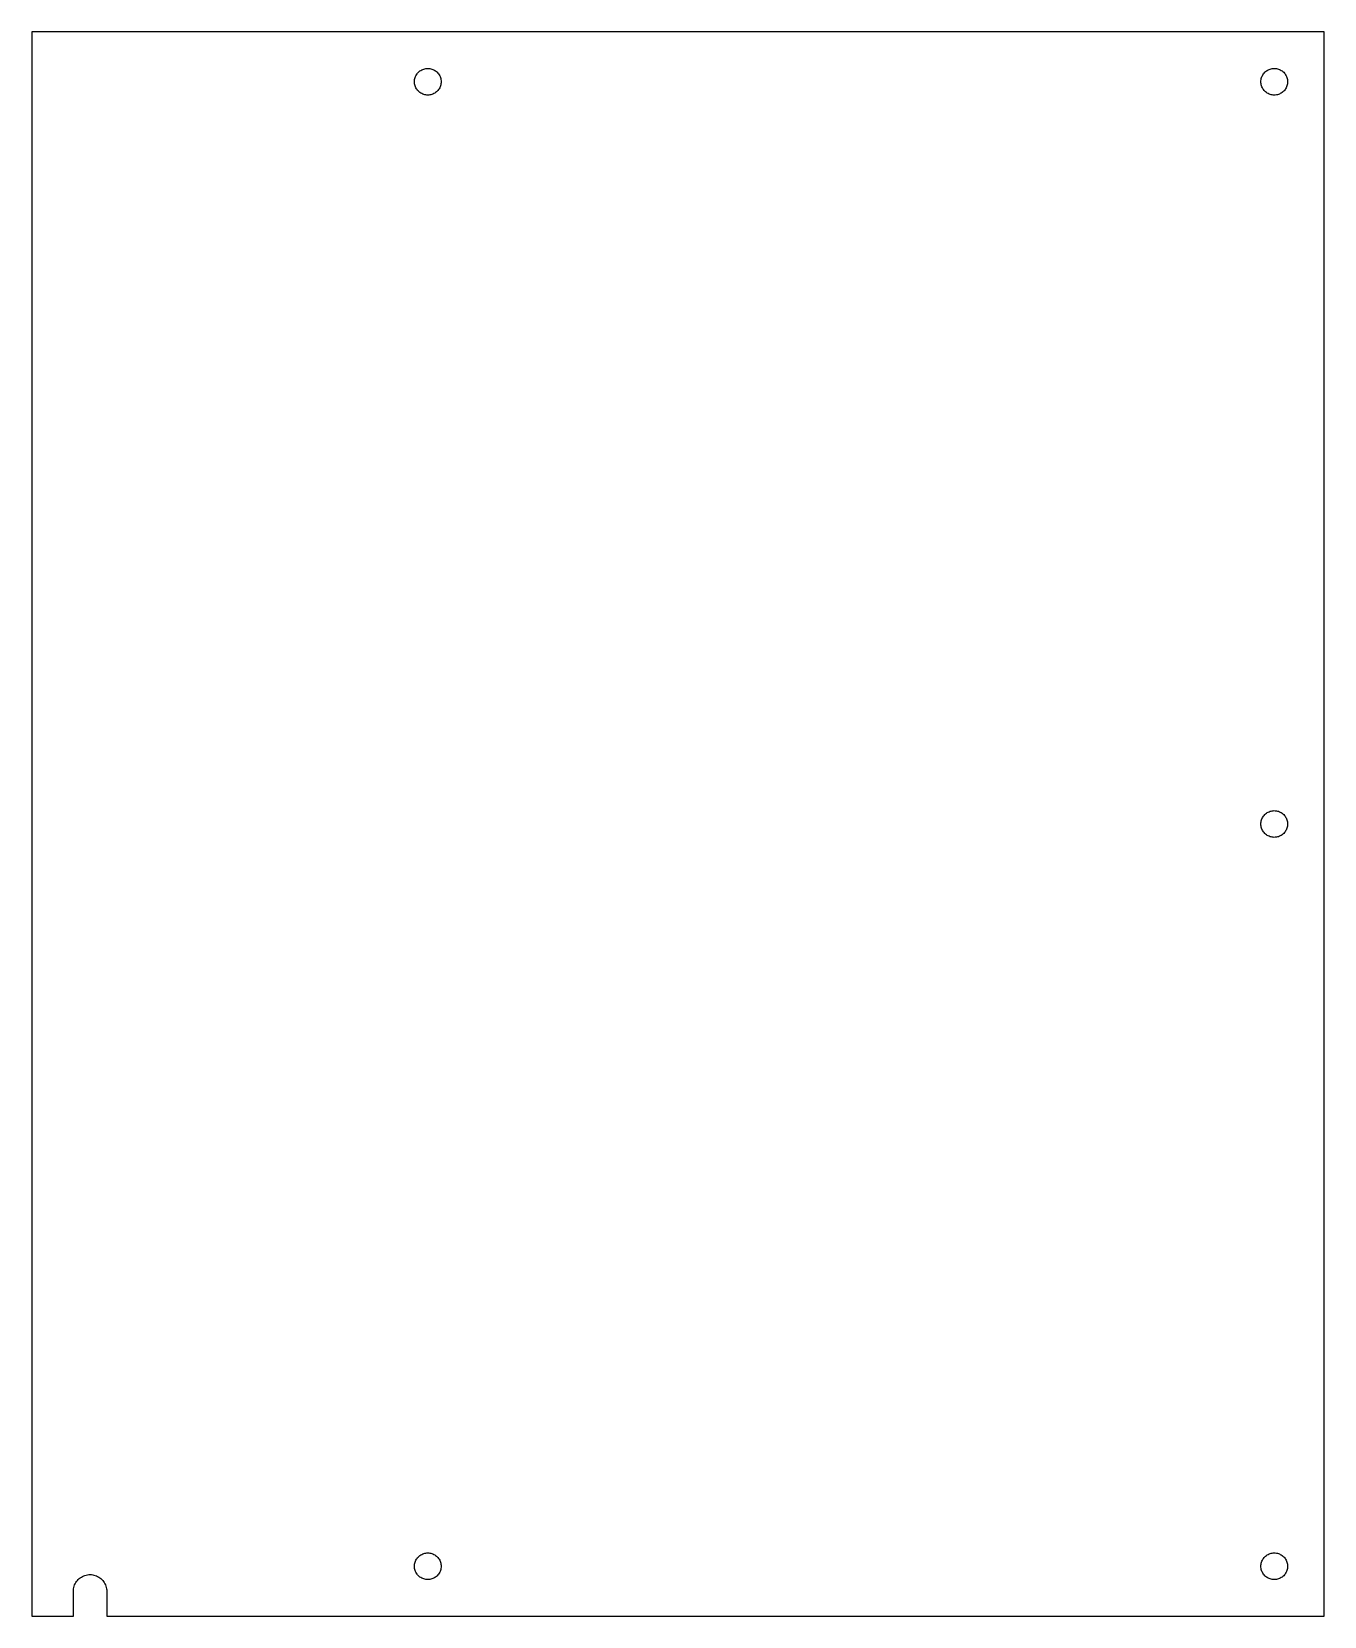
# Model space of a CAD drawing. Header units: metres. Extents: x 60 to 215, y 0 to 190.
import ezdxf

# ---------------------------------------------------------------- set-up
doc = ezdxf.new("R2010")
doc.units = ezdxf.units.M

msp = doc.modelspace()

# ---------------------------------------------------------------- linework, layer by layer
for p, q in [((215, 190), (60, 190)), ((60, 190), (60, 0)), ((215, 0), (215, 190)), ((105.92, 184.25), (105.944, 184.374)), ((105.944, 184.374), (105.978, 184.494)), ((105.978, 184.494), (106.022, 184.612)), ((106.022, 184.612), (106.074, 184.726)), ((106.074, 184.726), (106.136, 184.836)), ((106.136, 184.836), (106.206, 184.94)), ((106.206, 184.94), (106.283, 185.039)), ((106.283, 185.039), (106.369, 185.131)), ((106.369, 185.131), (106.461, 185.217)), ((106.461, 185.217), (106.56, 185.294)), ((106.56, 185.294), (106.664, 185.364)), ((106.664, 185.364), (106.774, 185.426)), ((106.774, 185.426), (106.888, 185.478)), ((106.888, 185.478), (107.006, 185.522)), ((107.006, 185.522), (107.126, 185.556)), ((107.126, 185.556), (107.25, 185.58)), ((107.25, 185.58), (107.374, 185.595)), ((107.374, 185.595), (107.5, 185.6)), ((107.5, 185.6), (107.626, 185.595)), ((107.626, 185.595), (107.75, 185.58)), ((107.75, 185.58), (107.874, 185.556)), ((107.874, 185.556), (107.994, 185.522)), ((107.994, 185.522), (108.112, 185.478)), ((108.112, 185.478), (108.226, 185.426)), ((108.226, 185.426), (108.336, 185.364)), ((108.336, 185.364), (108.44, 185.294)), ((108.44, 185.294), (108.539, 185.217)), ((108.539, 185.217), (108.631, 185.131)), ((108.631, 185.131), (108.717, 185.039)), ((108.717, 185.039), (108.794, 184.94)), ((108.794, 184.94), (108.864, 184.836)), ((108.864, 184.836), (108.926, 184.726)), ((108.926, 184.726), (108.978, 184.612)), ((108.978, 184.612), (109.022, 184.494)), ((109.022, 184.494), (109.056, 184.374)), ((109.056, 184.374), (109.08, 184.25)), ((207.42, 184.25), (207.444, 184.374)), ((207.444, 184.374), (207.478, 184.494)), ((207.478, 184.494), (207.522, 184.612)), ((207.522, 184.612), (207.574, 184.726)), ((207.574, 184.726), (207.636, 184.836)), ((207.636, 184.836), (207.706, 184.94)), ((207.706, 184.94), (207.783, 185.039)), ((207.783, 185.039), (207.869, 185.131)), ((207.869, 185.131), (207.961, 185.217)), ((207.961, 185.217), (208.06, 185.294)), ((208.06, 185.294), (208.164, 185.364)), ((208.164, 185.364), (208.274, 185.426)), ((208.274, 185.426), (208.388, 185.478)), ((208.388, 185.478), (208.506, 185.522)), ((208.506, 185.522), (208.626, 185.556)), ((208.626, 185.556), (208.75, 185.58)), ((208.75, 185.58), (208.874, 185.595)), ((208.874, 185.595), (209, 185.6)), ((209, 185.6), (209.126, 185.595)), ((209.126, 185.595), (209.25, 185.58)), ((209.25, 185.58), (209.374, 185.556)), ((209.374, 185.556), (209.494, 185.522)), ((209.494, 185.522), (209.612, 185.478)), ((209.612, 185.478), (209.726, 185.426)), ((209.726, 185.426), (209.836, 185.364)), ((209.836, 185.364), (209.94, 185.294)), ((209.94, 185.294), (210.039, 185.217)), ((210.039, 185.217), (210.131, 185.131)), ((210.131, 185.131), (210.217, 185.039)), ((210.217, 185.039), (210.294, 184.94)), ((210.294, 184.94), (210.364, 184.836)), ((210.364, 184.836), (210.426, 184.726)), ((210.426, 184.726), (210.478, 184.612)), ((210.478, 184.612), (210.522, 184.494)), ((210.522, 184.494), (210.556, 184.374)), ((210.556, 184.374), (210.58, 184.25)), ((105.9, 184), (105.905, 184.126)), ((105.905, 183.874), (105.9, 184)), ((105.905, 184.126), (105.92, 184.25)), ((105.92, 183.75), (105.905, 183.874)), ((105.944, 183.626), (105.92, 183.75)), ((105.978, 183.506), (105.944, 183.626)), ((106.022, 183.388), (105.978, 183.506)), ((106.074, 183.274), (106.022, 183.388)), ((106.136, 183.164), (106.074, 183.274)), ((106.206, 183.06), (106.136, 183.164)), ((106.283, 182.961), (106.206, 183.06)), ((106.369, 182.869), (106.283, 182.961)), ((106.461, 182.783), (106.369, 182.869)), ((106.56, 182.706), (106.461, 182.783)), ((106.664, 182.636), (106.56, 182.706)), ((106.774, 182.574), (106.664, 182.636)), ((106.888, 182.522), (106.774, 182.574)), ((107.006, 182.478), (106.888, 182.522)), ((107.126, 182.444), (107.006, 182.478)), ((107.25, 182.42), (107.126, 182.444)), ((107.374, 182.405), (107.25, 182.42)), ((107.5, 182.4), (107.374, 182.405)), ((107.626, 182.405), (107.5, 182.4)), ((107.75, 182.42), (107.626, 182.405)), ((107.874, 182.444), (107.75, 182.42)), ((107.994, 182.478), (107.874, 182.444)), ((108.112, 182.522), (107.994, 182.478)), ((108.226, 182.574), (108.112, 182.522)), ((108.336, 182.636), (108.226, 182.574)), ((108.44, 182.706), (108.336, 182.636)), ((108.539, 182.783), (108.44, 182.706)), ((108.631, 182.869), (108.539, 182.783)), ((108.717, 182.961), (108.631, 182.869)), ((108.794, 183.06), (108.717, 182.961)), ((108.864, 183.164), (108.794, 183.06)), ((108.926, 183.274), (108.864, 183.164)), ((108.978, 183.388), (108.926, 183.274)), ((109.022, 183.506), (108.978, 183.388)), ((109.056, 183.626), (109.022, 183.506)), ((109.08, 183.75), (109.056, 183.626)), ((109.08, 184.25), (109.095, 184.126)), ((109.095, 183.874), (109.08, 183.75)), ((109.095, 184.126), (109.1, 184)), ((109.1, 184), (109.095, 183.874)), ((207.4, 184), (207.405, 184.126)), ((207.405, 183.874), (207.4, 184)), ((207.405, 184.126), (207.42, 184.25)), ((207.42, 183.75), (207.405, 183.874)), ((207.444, 183.626), (207.42, 183.75)), ((207.478, 183.506), (207.444, 183.626)), ((207.522, 183.388), (207.478, 183.506)), ((207.574, 183.274), (207.522, 183.388)), ((207.636, 183.164), (207.574, 183.274)), ((207.706, 183.06), (207.636, 183.164)), ((207.783, 182.961), (207.706, 183.06)), ((207.869, 182.869), (207.783, 182.961)), ((207.961, 182.783), (207.869, 182.869)), ((208.06, 182.706), (207.961, 182.783)), ((208.164, 182.636), (208.06, 182.706)), ((208.274, 182.574), (208.164, 182.636)), ((208.388, 182.522), (208.274, 182.574)), ((208.506, 182.478), (208.388, 182.522)), ((208.626, 182.444), (208.506, 182.478)), ((208.75, 182.42), (208.626, 182.444)), ((208.874, 182.405), (208.75, 182.42)), ((209, 182.4), (208.874, 182.405)), ((209.126, 182.405), (209, 182.4)), ((209.25, 182.42), (209.126, 182.405)), ((209.374, 182.444), (209.25, 182.42)), ((209.494, 182.478), (209.374, 182.444)), ((209.612, 182.522), (209.494, 182.478)), ((209.726, 182.574), (209.612, 182.522)), ((209.836, 182.636), (209.726, 182.574)), ((209.94, 182.706), (209.836, 182.636)), ((210.039, 182.783), (209.94, 182.706)), ((210.131, 182.869), (210.039, 182.783)), ((210.217, 182.961), (210.131, 182.869)), ((210.294, 183.06), (210.217, 182.961)), ((210.364, 183.164), (210.294, 183.06)), ((210.426, 183.274), (210.364, 183.164)), ((210.478, 183.388), (210.426, 183.274)), ((210.522, 183.506), (210.478, 183.388)), ((210.556, 183.626), (210.522, 183.506)), ((210.58, 183.75), (210.556, 183.626)), ((210.58, 184.25), (210.595, 184.126)), ((210.595, 183.874), (210.58, 183.75)), ((210.595, 184.126), (210.6, 184)), ((210.6, 184), (210.595, 183.874)), ((207.4, 95), (207.405, 95.1255)), ((207.405, 94.8745), (207.4, 95)), ((207.405, 95.1255), (207.42, 95.2503)), ((207.42, 95.2503), (207.444, 95.3735)), ((207.444, 95.3735), (207.478, 95.4944)), ((207.478, 95.4944), (207.522, 95.6123)), ((207.522, 95.6123), (207.574, 95.7264)), ((207.574, 95.7264), (207.636, 95.836)), ((207.636, 95.836), (207.706, 95.9404)), ((207.706, 95.9404), (207.783, 96.0391)), ((207.783, 96.0391), (207.869, 96.1314)), ((207.869, 96.1314), (207.961, 96.2166)), ((207.961, 96.2166), (208.06, 96.2944)), ((208.06, 96.2944), (208.164, 96.3642)), ((208.164, 96.3642), (208.274, 96.4256)), ((208.274, 96.4256), (208.388, 96.4782)), ((208.388, 96.4782), (208.506, 96.5217)), ((208.506, 96.5217), (208.626, 96.5558)), ((208.626, 96.5558), (208.75, 96.5803)), ((208.75, 96.5803), (208.874, 96.5951)), ((208.874, 96.5951), (209, 96.6)), ((209, 96.6), (209.126, 96.5951)), ((209.126, 96.5951), (209.25, 96.5803)), ((209.25, 96.5803), (209.374, 96.5558)), ((209.374, 96.5558), (209.494, 96.5217)), ((209.494, 96.5217), (209.612, 96.4782)), ((209.612, 96.4782), (209.726, 96.4256)), ((209.726, 96.4256), (209.836, 96.3642)), ((209.836, 96.3642), (209.94, 96.2944)), ((209.94, 96.2944), (210.039, 96.2166)), ((210.039, 96.2166), (210.131, 96.1314)), ((210.131, 96.1314), (210.217, 96.0391)), ((210.217, 96.0391), (210.294, 95.9404)), ((210.294, 95.9404), (210.364, 95.836)), ((210.364, 95.836), (210.426, 95.7264)), ((210.426, 95.7264), (210.478, 95.6123)), ((210.478, 95.6123), (210.522, 95.4944)), ((210.522, 95.4944), (210.556, 95.3735)), ((210.556, 95.3735), (210.58, 95.2503)), ((210.58, 95.2503), (210.595, 95.1255)), ((210.595, 95.1255), (210.6, 95)), ((210.6, 95), (210.595, 94.8745)), ((207.42, 94.7497), (207.405, 94.8745)), ((207.444, 94.6265), (207.42, 94.7497)), ((207.478, 94.5056), (207.444, 94.6265)), ((207.522, 94.3877), (207.478, 94.5056)), ((207.574, 94.2736), (207.522, 94.3877)), ((207.636, 94.164), (207.574, 94.2736)), ((207.706, 94.0595), (207.636, 94.164)), ((207.783, 93.9609), (207.706, 94.0595)), ((207.869, 93.8686), (207.783, 93.9609)), ((207.961, 93.7833), (207.869, 93.8686)), ((208.06, 93.7056), (207.961, 93.7833)), ((208.164, 93.6358), (208.06, 93.7056)), ((208.274, 93.5744), (208.164, 93.6358)), ((208.388, 93.5218), (208.274, 93.5744)), ((208.506, 93.4783), (208.388, 93.5218)), ((208.626, 93.4442), (208.506, 93.4783)), ((208.75, 93.4197), (208.626, 93.4442)), ((208.874, 93.4049), (208.75, 93.4197)), ((209, 93.4), (208.874, 93.4049)), ((209.126, 93.4049), (209, 93.4)), ((209.25, 93.4197), (209.126, 93.4049)), ((209.374, 93.4442), (209.25, 93.4197)), ((209.494, 93.4783), (209.374, 93.4442)), ((209.612, 93.5218), (209.494, 93.4783)), ((209.726, 93.5744), (209.612, 93.5218)), ((209.836, 93.6358), (209.726, 93.5744)), ((209.94, 93.7056), (209.836, 93.6358)), ((210.039, 93.7833), (209.94, 93.7056)), ((210.131, 93.8686), (210.039, 93.7833)), ((210.217, 93.9609), (210.131, 93.8686)), ((210.294, 94.0595), (210.217, 93.9609)), ((210.364, 94.164), (210.294, 94.0595)), ((210.426, 94.2736), (210.364, 94.164)), ((210.478, 94.3877), (210.426, 94.2736)), ((210.522, 94.5056), (210.478, 94.3877)), ((210.556, 94.6265), (210.522, 94.5056)), ((210.58, 94.7497), (210.556, 94.6265)), ((210.595, 94.8745), (210.58, 94.7497)), ((105.9, 6), (105.905, 6.12553)), ((105.905, 5.87445), (105.9, 6)), ((105.905, 6.12553), (105.92, 6.25029)), ((105.92, 5.74969), (105.905, 5.87445)), ((105.92, 6.25029), (105.944, 6.3735)), ((105.944, 5.62648), (105.92, 5.74969)), ((105.944, 6.3735), (105.978, 6.49442)), ((105.978, 6.49442), (106.022, 6.61229)), ((106.022, 6.61229), (106.074, 6.72638)), ((106.074, 6.72638), (106.136, 6.83598)), ((106.136, 6.83598), (106.206, 6.94044)), ((106.206, 6.94044), (106.283, 7.03911)), ((106.283, 7.03911), (106.369, 7.13136)), ((106.369, 7.13136), (106.461, 7.21664)), ((106.461, 7.21664), (106.56, 7.29442)), ((106.56, 7.29442), (106.664, 7.36421)), ((106.664, 7.36421), (106.774, 7.4256)), ((106.774, 7.4256), (106.888, 7.4782)), ((106.888, 7.4782), (107.006, 7.52168)), ((107.006, 7.52168), (107.126, 7.55579)), ((107.126, 7.55579), (107.25, 7.58029)), ((107.25, 7.58029), (107.374, 7.59506)), ((107.374, 7.59506), (107.5, 7.59999)), ((107.5, 7.59999), (107.626, 7.59506)), ((107.626, 7.59506), (107.75, 7.58029)), ((107.75, 7.58029), (107.874, 7.55579)), ((107.874, 7.55579), (107.994, 7.52168)), ((107.994, 7.52168), (108.112, 7.4782)), ((108.112, 7.4782), (108.226, 7.4256)), ((108.226, 7.4256), (108.336, 7.36421)), ((108.336, 7.36421), (108.44, 7.29442)), ((108.44, 7.29442), (108.539, 7.21664)), ((108.539, 7.21664), (108.631, 7.13136)), ((108.631, 7.13136), (108.717, 7.03911)), ((108.717, 7.03911), (108.794, 6.94044)), ((108.794, 6.94044), (108.864, 6.83598)), ((108.864, 6.83598), (108.926, 6.72638)), ((108.926, 6.72638), (108.978, 6.61229)), ((108.978, 6.61229), (109.022, 6.49442)), ((109.022, 6.49442), (109.056, 6.3735)), ((109.056, 6.3735), (109.08, 6.25029)), ((109.08, 5.74969), (109.056, 5.62648)), ((109.08, 6.25029), (109.095, 6.12553)), ((109.095, 5.87445), (109.08, 5.74969)), ((109.095, 6.12553), (109.1, 6)), ((109.1, 6), (109.095, 5.87445)), ((207.4, 6), (207.405, 6.12553)), ((207.405, 5.87445), (207.4, 6)), ((207.405, 6.12553), (207.42, 6.25029)), ((207.42, 5.74969), (207.405, 5.87445)), ((207.42, 6.25029), (207.444, 6.3735)), ((207.444, 5.62648), (207.42, 5.74969)), ((207.444, 6.3735), (207.478, 6.49442)), ((207.478, 6.49442), (207.522, 6.61229)), ((207.522, 6.61229), (207.574, 6.72638)), ((207.574, 6.72638), (207.636, 6.83598)), ((207.636, 6.83598), (207.706, 6.94044)), ((207.706, 6.94044), (207.783, 7.03911)), ((207.783, 7.03911), (207.869, 7.13136)), ((207.869, 7.13136), (207.961, 7.21664)), ((207.961, 7.21664), (208.06, 7.29442)), ((208.06, 7.29442), (208.164, 7.36421)), ((208.164, 7.36421), (208.274, 7.4256)), ((208.274, 7.4256), (208.388, 7.4782)), ((208.388, 7.4782), (208.506, 7.52168)), ((208.506, 7.52168), (208.626, 7.55579)), ((208.626, 7.55579), (208.75, 7.58029)), ((208.75, 7.58029), (208.874, 7.59506)), ((208.874, 7.59506), (209, 7.59999)), ((209, 7.59999), (209.126, 7.59506)), ((209.126, 7.59506), (209.25, 7.58029)), ((209.25, 7.58029), (209.374, 7.55579)), ((209.374, 7.55579), (209.494, 7.52168)), ((209.494, 7.52168), (209.612, 7.4782)), ((209.612, 7.4782), (209.726, 7.4256)), ((209.726, 7.4256), (209.836, 7.36421)), ((209.836, 7.36421), (209.94, 7.29442)), ((209.94, 7.29442), (210.039, 7.21664)), ((210.039, 7.21664), (210.131, 7.13136)), ((210.131, 7.13136), (210.217, 7.03911)), ((210.217, 7.03911), (210.294, 6.94044)), ((210.294, 6.94044), (210.364, 6.83598)), ((210.364, 6.83598), (210.426, 6.72638)), ((210.426, 6.72638), (210.478, 6.61229)), ((210.478, 6.61229), (210.522, 6.49442)), ((210.522, 6.49442), (210.556, 6.3735)), ((210.556, 6.3735), (210.58, 6.25029)), ((210.58, 5.74969), (210.556, 5.62648)), ((210.58, 6.25029), (210.595, 6.12553)), ((210.595, 5.87445), (210.58, 5.74969)), ((210.595, 6.12553), (210.6, 6)), ((210.6, 6), (210.595, 5.87445)), ((65.1522, 3.76537), (65.218, 3.90797)), ((65.218, 3.90797), (65.2947, 4.04498)), ((65.2947, 4.04498), (65.382, 4.17557)), ((65.382, 4.17557), (65.4792, 4.29889)), ((65.4792, 4.29889), (65.5858, 4.4142)), ((65.5858, 4.4142), (65.7011, 4.5208)), ((65.7011, 4.5208), (65.8244, 4.61803)), ((65.8244, 4.61803), (65.955, 4.70528)), ((65.955, 4.70528), (66.092, 4.78201)), ((66.092, 4.78201), (66.2346, 4.84775)), ((66.2346, 4.84775), (66.382, 4.9021)), ((66.382, 4.9021), (66.5331, 4.94473)), ((66.5331, 4.94473), (66.6871, 4.97537)), ((66.6871, 4.97537), (66.8431, 4.99382)), ((66.8431, 4.99382), (67, 5)), ((67, 5), (67.1569, 4.99382)), ((67.1569, 4.99382), (67.3129, 4.97537)), ((67.3129, 4.97537), (67.4669, 4.94473)), ((67.4669, 4.94473), (67.618, 4.9021)), ((67.618, 4.9021), (67.7654, 4.84775)), ((67.7654, 4.84775), (67.908, 4.78201)), ((67.908, 4.78201), (68.045, 4.70528)), ((68.045, 4.70528), (68.1756, 4.61803)), ((68.1756, 4.61803), (68.2989, 4.5208)), ((68.2989, 4.5208), (68.4142, 4.4142)), ((68.4142, 4.4142), (68.5208, 4.29889)), ((68.5208, 4.29889), (68.618, 4.17557)), ((68.618, 4.17557), (68.7053, 4.04498)), ((68.7053, 4.04498), (68.782, 3.90797)), ((68.782, 3.90797), (68.8477, 3.76537)), ((105.978, 5.50557), (105.944, 5.62648)), ((106.022, 5.3877), (105.978, 5.50557)), ((106.074, 5.27361), (106.022, 5.3877)), ((106.136, 5.164), (106.074, 5.27361)), ((106.206, 5.05954), (106.136, 5.164)), ((106.283, 4.96088), (106.206, 5.05954)), ((106.369, 4.86862), (106.283, 4.96088)), ((106.461, 4.78334), (106.369, 4.86862)), ((106.56, 4.70557), (106.461, 4.78334)), ((106.664, 4.63577), (106.56, 4.70557)), ((106.774, 4.57439), (106.664, 4.63577)), ((106.888, 4.52179), (106.774, 4.57439)), ((107.006, 4.4783), (106.888, 4.52179)), ((107.126, 4.4442), (107.006, 4.4783)), ((107.25, 4.41969), (107.126, 4.4442)), ((107.374, 4.40492), (107.25, 4.41969)), ((107.5, 4.39999), (107.374, 4.40492)), ((107.626, 4.40492), (107.5, 4.39999)), ((107.75, 4.41969), (107.626, 4.40492)), ((107.874, 4.4442), (107.75, 4.41969)), ((107.994, 4.4783), (107.874, 4.4442)), ((108.112, 4.52179), (107.994, 4.4783)), ((108.226, 4.57439), (108.112, 4.52179)), ((108.336, 4.63577), (108.226, 4.57439)), ((108.44, 4.70557), (108.336, 4.63577)), ((108.539, 4.78334), (108.44, 4.70557)), ((108.631, 4.86862), (108.539, 4.78334)), ((108.717, 4.96088), (108.631, 4.86862)), ((108.794, 5.05954), (108.717, 4.96088)), ((108.864, 5.164), (108.794, 5.05954)), ((108.926, 5.27361), (108.864, 5.164)), ((108.978, 5.3877), (108.926, 5.27361)), ((109.022, 5.50557), (108.978, 5.3877)), ((109.056, 5.62648), (109.022, 5.50557)), ((207.478, 5.50557), (207.444, 5.62648)), ((207.522, 5.3877), (207.478, 5.50557)), ((207.574, 5.27361), (207.522, 5.3877)), ((207.636, 5.164), (207.574, 5.27361)), ((207.706, 5.05954), (207.636, 5.164)), ((207.783, 4.96088), (207.706, 5.05954)), ((207.869, 4.86862), (207.783, 4.96088)), ((207.961, 4.78334), (207.869, 4.86862)), ((208.06, 4.70557), (207.961, 4.78334)), ((208.164, 4.63577), (208.06, 4.70557)), ((208.274, 4.57439), (208.164, 4.63577)), ((208.388, 4.52179), (208.274, 4.57439)), ((208.506, 4.4783), (208.388, 4.52179)), ((208.626, 4.4442), (208.506, 4.4783)), ((208.75, 4.41969), (208.626, 4.4442)), ((208.874, 4.40492), (208.75, 4.41969)), ((209, 4.39999), (208.874, 4.40492)), ((209.126, 4.40492), (209, 4.39999)), ((209.25, 4.41969), (209.126, 4.40492)), ((209.374, 4.4442), (209.25, 4.41969)), ((209.494, 4.4783), (209.374, 4.4442)), ((209.612, 4.52179), (209.494, 4.4783)), ((209.726, 4.57439), (209.612, 4.52179)), ((209.836, 4.63577), (209.726, 4.57439)), ((209.94, 4.70557), (209.836, 4.63577)), ((210.039, 4.78334), (209.94, 4.70557)), ((210.131, 4.86862), (210.039, 4.78334)), ((210.217, 4.96088), (210.131, 4.86862)), ((210.294, 5.05954), (210.217, 4.96088)), ((210.364, 5.164), (210.294, 5.05954)), ((210.426, 5.27361), (210.364, 5.164)), ((210.478, 5.3877), (210.426, 5.27361)), ((210.522, 5.50557), (210.478, 5.3877)), ((210.556, 5.62648), (210.522, 5.50557)), ((65, 3), (65.0062, 3.15691)), ((65, 0), (65, 3)), ((65.0062, 3.15691), (65.0246, 3.31287)), ((65.0246, 3.31287), (65.0553, 3.46689)), ((65.0553, 3.46689), (65.0979, 3.61803)), ((65.0979, 3.61803), (65.1522, 3.76537)), ((68.8477, 3.76537), (68.9021, 3.61803)), ((68.9021, 3.61803), (68.9447, 3.46689)), ((68.9447, 3.46689), (68.9754, 3.31287)), ((68.9754, 3.31287), (68.9938, 3.15691)), ((68.9938, 3.15691), (69, 3)), ((69, 3), (69, 0)), ((60, 0), (65, 0)), ((69, 0), (215, 0))]:
    msp.add_line(p, q)

doc.saveas('drawing.dxf')
